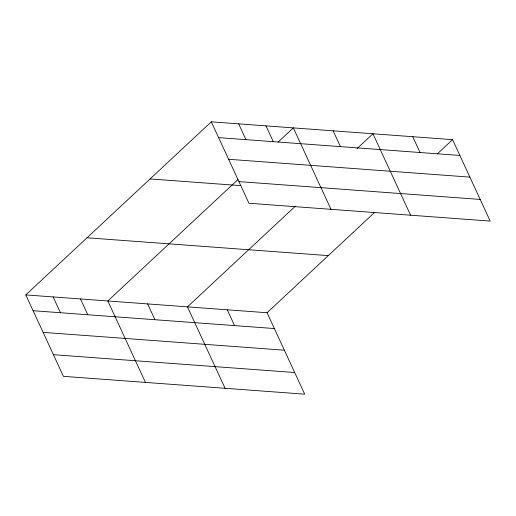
<?xml version="1.0" encoding="UTF-8"?>
<svg xmlns="http://www.w3.org/2000/svg" width="516" height="516" viewBox="0 0 516 516"><rect width="100%" height="100%" fill="white"/><g stroke="black" fill="none" stroke-linecap="round" stroke-linejoin="round"><path stroke-width="0.77" d="M25.8 294.907L267.062 312.741L304.698 394.179L63.429 376.345L25.8 294.907L211.302 121.821L452.571 139.655L490.2 221.093L248.938 203.259L211.302 121.821M238.005 179.51L107.831 300.97L145.46 382.414M278.034 142.164L293.333 127.884L330.962 209.322M295.384 206.142L187.45 306.859L225.079 388.296M357.059 148.595L372.952 133.767L410.581 215.211M267.062 312.741L374.416 212.573M437.265 153.929L452.571 139.655M218.61 137.624L459.872 155.458M228.614 159.283L469.882 177.117M238.927 181.6L480.19 199.434M150.091 178.936L240.875 185.65M87.017 237.786L328.279 255.62M33.101 310.709L274.364 328.544M43.112 332.368L284.374 350.203M53.425 354.685L294.688 372.52M412.761 136.708L420.063 152.51M333.142 130.825L340.444 146.628M265.992 125.859L273.293 141.661M238.65 123.84L245.951 139.643M227.253 309.8L234.561 325.602M147.641 303.911L154.942 319.714M80.49 298.951L87.791 314.754M53.142 296.926L60.443 312.735"/></g></svg>
